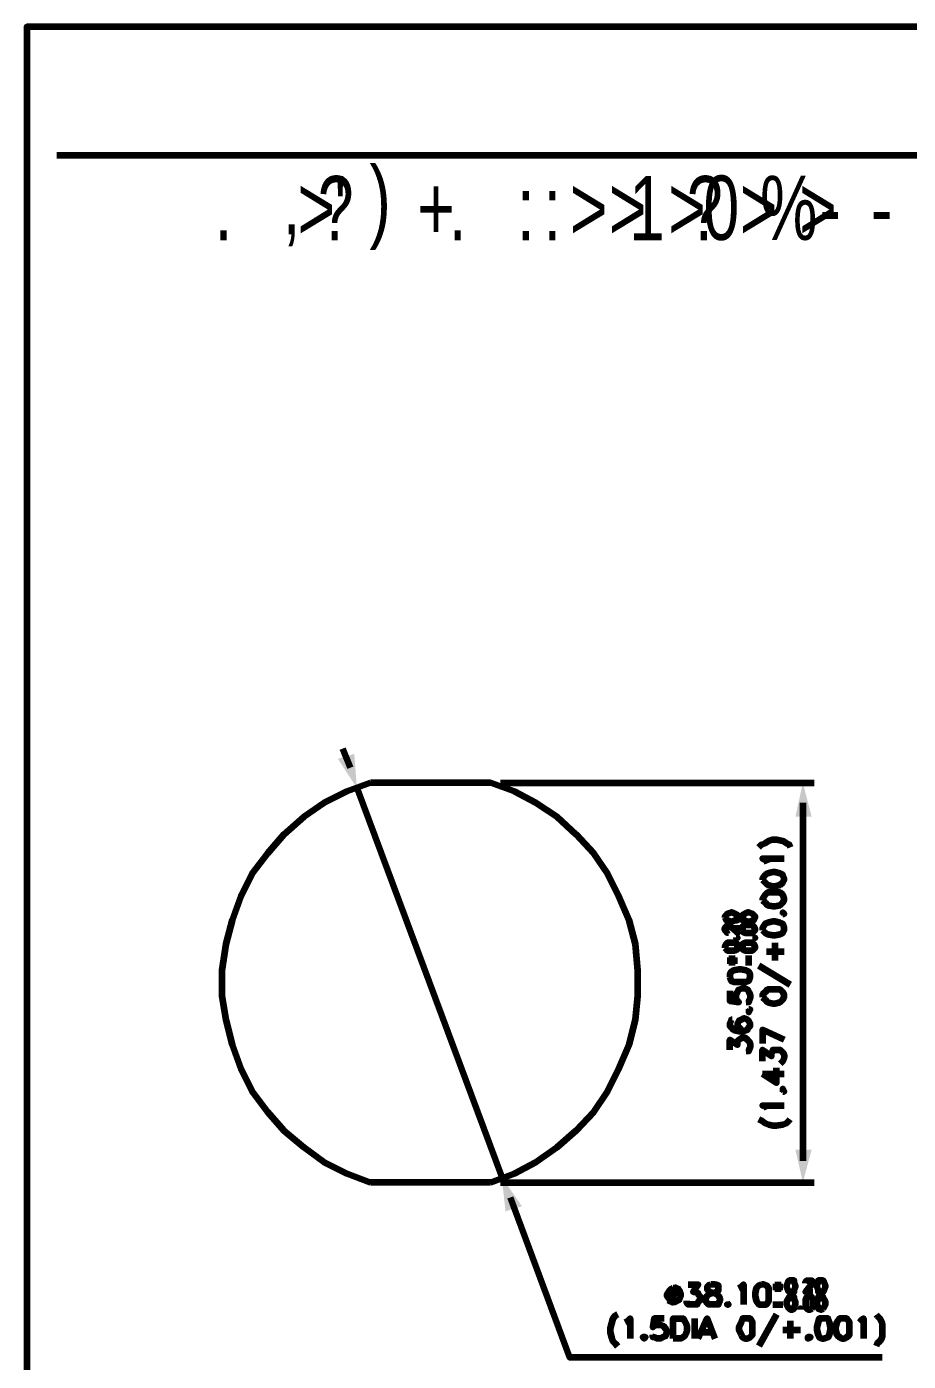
# Model space of a CAD drawing. Header units: inches. Extents: x 19 to 378, y -1 to 556.
# Drawn here: x 19 to 96.7, y 94.6 to 212.2 of the extents above; entities that cross this region are included whole.
import ezdxf

# ---------------------------------------------------------------- set-up
doc = ezdxf.new("R2010")
doc.units = ezdxf.units.IN
for name, color, linetype, lineweight in [('H', 7, 'CONTINUOUS', 100), ('P', 250, 'CONTINUOUS', 100), ('Text', 250, 'CONTINUOUS', 100)]:
    doc.layers.add(name, color=color, linetype=linetype, lineweight=lineweight)
doc.styles.get("Standard").update_dxf_attribs({"font": 'txt', "width": 0.75})

msp = doc.modelspace()

# ---------------------------------------------------------------- hatches: boundary and pattern name
at = {"layer": 'H', "linetype": 'CONTINUOUS'}
for points in [[(47.89, 148.11), (46.44, 147.67), (48.11, 145.11)], [(86.78, 142.56), (88.22, 142.56), (87.44, 145.56)], [(88.22, 113.22), (86.78, 113.22), (87.44, 110.33)], [(61.22, 107.78), (62.67, 108.22), (60.89, 110.78)]]:
    msp.add_hatch(color=0, dxfattribs=at).paths.add_polyline_path(points)

# ---------------------------------------------------------------- linework, layer by layer
at = {"layer": 'P', "color": 0, "linetype": 'CONTINUOUS'}
for points in [[(19, 30.89), (377.89, 30.89), (377.89, 212.22), (19, 212.22), (19, 30.89)], [(21.67, 200.89), (375.11, 200.89)], [(47.56, 146.89), (46.89, 148.56)], [(49.33, 145.56), (47.22, 144.78), (45.22, 143.78), (43.44, 142.56), (41.67, 141), (40.22, 139.33), (38.89, 137.56), (37.89, 135.56), (37.11, 133.44), (36.56, 131.33), (36.22, 129), (36.22, 126.78), (36.56, 124.67), (37.11, 122.44), (37.89, 120.33), (38.89, 118.33), (40.22, 116.56), (41.67, 114.89), (43.44, 113.44), (45.22, 112.11), (47.22, 111.11), (49.33, 110.33)], [(48.11, 145.11), (60.89, 110.78)], [(59.89, 110.33), (62, 111.11), (63.89, 112.11), (65.78, 113.44), (67.44, 114.89), (69, 116.56), (70.22, 118.33), (71.22, 120.33), (72.11, 122.44), (72.67, 124.67), (72.89, 126.78), (72.89, 129), (72.67, 131.33), (72.11, 133.44), (71.22, 135.56), (70.22, 137.56), (69, 139.33), (67.44, 141), (65.78, 142.56), (63.89, 143.78), (62, 144.78), (59.89, 145.56), (49.33, 145.56)], [(60.78, 145.56), (88.44, 145.56)], [(87.44, 143.78), (87.44, 112.22)], [(83.56, 139.89), (83.78, 140.11), (84.11, 140.22), (84.44, 140.44), (84.78, 140.56), (85.11, 140.56), (85.67, 140.44), (86, 140.22), (86.22, 140.11), (86.33, 139.89)], [(84.33, 138.44), (84.22, 138.67), (83.89, 138.89), (85.78, 138.89)], [(83.89, 137), (84.11, 136.78), (84.33, 136.56), (84.78, 136.44), (85, 136.44), (85.44, 136.56), (85.67, 136.78), (85.78, 137), (85.78, 137.11), (85.67, 137.44), (85.44, 137.56), (85, 137.67), (84.78, 137.67), (84.33, 137.56), (84.11, 137.44), (83.89, 137.11), (83.89, 137)], [(83.89, 135.22), (84.11, 135), (84.33, 134.78), (84.78, 134.67), (85, 134.67), (85.44, 134.78), (85.67, 135), (85.78, 135.22), (85.78, 135.33), (85.67, 135.67), (85.44, 135.89), (85, 135.89), (84.78, 135.89), (84.33, 135.89), (84.11, 135.67), (83.89, 135.33), (83.89, 135.22)], [(80.56, 133.67), (80.67, 133.44), (80.78, 133.44), (81.11, 133.33), (81.22, 133.33), (81.44, 133.44), (81.67, 133.44), (81.67, 133.89), (81.44, 134), (81.22, 134.11), (81.11, 134.11), (80.78, 134), (80.67, 133.89), (80.56, 133.78), (80.56, 133.67)], [(80.89, 132.33), (80.78, 132.33), (80.78, 132.33), (80.67, 132.44), (80.56, 132.56), (80.56, 132.78), (80.67, 132.89), (80.78, 132.89), (80.78, 133), (80.89, 133), (81, 132.89), (81.22, 132.78), (81.67, 132.33), (81.67, 133)], [(82.11, 133.67), (82.11, 133.44), (82.33, 133.44), (82.56, 133.33), (82.67, 133.33), (83, 133.44), (83.11, 133.44), (83.22, 133.67), (83.22, 133.78), (83.11, 133.89), (83, 134), (82.67, 134.11), (82.56, 134.11), (82.33, 134), (82.11, 133.89), (82.11, 133.67)], [(82.11, 132.56), (82.11, 132.44), (82.33, 132.33), (83, 132.33), (83.11, 132.44), (83.22, 132.56), (83.22, 132.67), (83.11, 132.89), (83, 133), (82.33, 133), (82.11, 132.89), (82.11, 132.56)], [(83.89, 132.56), (84.11, 132.33), (84.33, 132.22), (84.78, 132.11), (85, 132.11), (85.44, 132.22), (85.67, 132.33), (85.78, 132.56), (85.78, 132.78), (85.67, 133.11), (85.44, 133.22), (85, 133.33), (84.78, 133.33), (84.33, 133.22), (84.11, 133.11), (83.89, 132.78), (83.89, 132.56)], [(85.67, 134), (85.67, 134), (85.78, 134), (85.67, 134.11), (85.67, 134)], [(81.56, 131.89), (81.67, 131.89), (81.67, 131.89), (81.56, 131.89), (81.56, 131.89)], [(83, 131.89), (83.22, 131.89), (83.11, 131.89), (83, 131.89)], [(80.56, 131), (80.67, 130.89), (80.78, 130.78), (81.44, 130.78), (81.67, 130.89), (81.67, 131.33), (81.44, 131.44), (80.78, 131.44), (80.67, 131.33), (80.56, 131.11), (80.56, 131)], [(82.11, 131), (82.11, 130.89), (82.33, 130.78), (83, 130.78), (83.11, 130.89), (83.22, 131), (83.22, 131.11), (83.11, 131.33), (83, 131.44), (82.33, 131.44), (82.11, 131.33), (82.11, 131)], [(84.22, 130.67), (85.78, 130.67)], [(85, 129.89), (85, 131.44)], [(80.78, 129.89), (81.67, 129.89)], [(81.22, 129.44), (81.22, 130.33)], [(82.67, 129.44), (82.67, 130.33)], [(83.56, 129.44), (86.33, 127.78)], [(81, 128.44), (81.11, 128.11), (81.33, 128), (81.78, 128), (82, 128), (82.44, 128), (82.67, 128.11), (82.78, 128.44), (82.78, 128.67), (82.67, 128.89), (82.44, 129), (82, 129.11), (81.78, 129.11), (81.33, 129), (81.11, 128.89), (81, 128.67), (81, 128.44)], [(81, 127.22), (81, 126.33), (81.78, 126.22), (81.67, 126.33), (81.56, 126.56), (81.56, 126.89), (81.67, 127.11), (81.78, 127.33), (82.11, 127.44), (82.33, 127.44), (82.56, 127.33), (82.67, 127.11), (82.78, 126.89), (82.78, 126.56), (82.67, 126.33), (82.67, 126.22), (82.44, 126.22)], [(83.89, 126.67), (84.11, 126.44), (84.33, 126.22), (84.78, 126.11), (85, 126.11), (85.44, 126.22), (85.67, 126.44), (85.78, 126.67), (85.78, 126.89), (85.67, 127.11), (85.44, 127.33), (85, 127.33), (84.78, 127.33), (84.33, 127.33), (84.11, 127.11), (83.89, 126.89), (83.89, 126.67)], [(81.22, 124.67), (81.11, 124.67), (81, 124.33), (81, 124.11), (81.11, 124), (81.33, 123.78), (81.78, 123.67), (82.22, 123.67), (82.56, 123.78), (82.67, 124), (82.78, 124.11), (82.78, 124.33), (82.67, 124.56), (82.56, 124.67), (82.33, 124.78), (82.22, 124.78), (82, 124.67), (81.78, 124.56), (81.67, 124.33), (81.67, 124.11), (81.78, 124), (82, 123.78), (82.22, 123.67)], [(82.67, 125.56), (82.67, 125.33), (82.78, 125.56), (82.67, 125.56), (82.67, 125.56)], [(85.78, 122.89), (83.89, 123.78), (83.89, 122.56)], [(81, 122), (81, 122.89), (81.67, 122.44), (81.67, 122.78), (81.78, 122.89), (81.78, 122.89), (82.11, 123.11), (82.33, 123.11), (82.56, 122.89), (82.67, 122.78), (82.78, 122.56), (82.78, 122.22), (82.67, 122), (82.67, 121.89), (82.44, 121.89)], [(83.89, 121), (83.89, 122), (84.67, 121.44), (84.67, 121.67), (84.78, 121.89), (84.78, 122), (85.11, 122), (85.33, 122), (85.44, 122), (85.67, 121.78), (85.78, 121.56), (85.78, 121.33), (85.67, 121), (85.67, 121), (85.44, 120.78)], [(83.89, 119.89), (85.11, 119.11), (85.11, 120.44)], [(83.89, 119.89), (85.78, 119.89)], [(85.67, 118.33), (85.67, 118.33), (85.78, 118.33), (85.67, 118.56), (85.67, 118.33)], [(84.33, 116.78), (84.22, 117), (83.89, 117.11), (85.78, 117.11)], [(83.56, 115.89), (83.78, 115.78), (84.11, 115.56), (84.44, 115.44), (84.78, 115.33), (85.11, 115.33), (85.67, 115.44), (86, 115.56), (86.22, 115.78), (86.33, 115.89)], [(59.89, 110.33), (49.33, 110.33)], [(60.78, 110.33), (88.44, 110.33)], [(94.44, 94.89), (66.89, 94.89), (61.67, 109)], [(76.44, 101.22), (75.67, 99.56)], [(77.33, 101.33), (78.22, 101.33), (77.78, 100.67), (78, 100.67), (78.22, 100.56), (78.22, 100.44), (78.44, 100.22), (78.44, 100), (78.22, 99.78), (78.11, 99.56), (77.89, 99.56), (77.56, 99.56), (77.33, 99.56), (77.22, 99.67), (77.22, 99.89)], [(79.33, 101.33), (79.11, 101.22), (79, 101.11), (79, 100.89), (79.11, 100.78), (79.22, 100.67), (79.67, 100.56), (79.89, 100.44), (80, 100.33), (80.11, 100.11), (80.11, 99.89), (80, 99.67), (80, 99.56), (79.67, 99.56), (79.33, 99.56), (79.11, 99.56), (79, 99.67), (78.89, 99.89), (78.89, 100.11), (79, 100.33), (79.11, 100.44), (79.44, 100.56), (79.78, 100.67), (80, 100.78), (80, 100.89), (80, 101.11), (80, 101.22), (79.67, 101.33), (79.33, 101.33), (79.33, 101.33)], [(81.78, 101), (82, 101.11), (82.22, 101.33), (82.22, 99.56)], [(83.78, 101.33), (83.56, 101.22), (83.33, 101), (83.22, 100.56), (83.22, 100.33), (83.33, 99.89), (83.56, 99.56), (83.78, 99.56), (84, 99.56), (84.22, 99.56), (84.44, 99.89), (84.44, 100.33), (84.44, 100.56), (84.44, 101), (84.22, 101.22), (84, 101.33), (83.78, 101.33)], [(85.22, 101.56), (85.22, 100.67)], [(86.33, 101.67), (86.22, 101.67), (86.11, 101.56), (86, 101.22), (86, 101.11), (86.11, 100.78), (86.22, 100.67), (86.33, 100.67), (86.56, 100.67), (86.67, 100.67), (86.67, 100.78), (86.78, 101.11), (86.78, 101.22), (86.67, 101.56), (86.67, 101.67), (86.56, 101.67), (86.33, 101.67)], [(87.67, 101.44), (87.67, 101.56), (87.78, 101.67), (87.78, 101.67), (87.89, 101.67), (88.11, 101.67), (88.22, 101.67), (88.22, 101.67), (88.33, 101.56), (88.33, 101.33), (88.22, 101.33), (88.11, 101.22), (87.67, 100.67), (88.33, 100.67)], [(89, 101.67), (88.78, 101.67), (88.78, 101.56), (88.67, 101.22), (88.67, 101.11), (88.78, 100.78), (88.78, 100.67), (89, 100.67), (89.11, 100.67), (89.22, 100.67), (89.33, 100.78), (89.44, 101.11), (89.44, 101.22), (89.33, 101.56), (89.22, 101.67), (89.11, 101.67), (89, 101.67), (89, 101.67)], [(76, 101), (75.78, 100.89), (75.67, 100.78), (75.44, 100.44), (75.44, 100.33), (75.67, 100), (75.78, 99.89), (76, 99.78), (76.22, 99.78), (76.33, 99.89), (76.56, 100), (76.67, 100.33), (76.67, 100.44), (76.56, 100.78), (76.33, 100.89), (76.22, 101), (76, 101)], [(84.78, 101.11), (85.67, 101.11)], [(86.33, 100.33), (86.22, 100.22), (86.11, 100), (86, 99.78), (86, 99.56), (86.11, 99.33), (86.22, 99.22), (86.33, 99.11), (86.56, 99.11), (86.67, 99.22), (86.67, 99.33), (86.78, 99.56), (86.78, 99.78), (86.67, 100), (86.67, 100.22), (86.56, 100.33), (86.33, 100.33)], [(87.22, 100.67), (87.22, 100.67), (87.22, 100.67), (87.22, 100.67), (87.22, 100.67)], [(87.89, 100.33), (87.78, 100.22), (87.67, 100), (87.67, 99.33), (87.78, 99.22), (87.89, 99.11), (88.11, 99.11), (88.22, 99.22), (88.33, 99.33), (88.33, 100), (88.22, 100.22), (88.11, 100.33), (87.89, 100.33)], [(89, 100.33), (88.78, 100.22), (88.78, 100), (88.67, 99.78), (88.67, 99.56), (88.78, 99.33), (88.78, 99.22), (89, 99.11), (89.11, 99.11), (89.22, 99.22), (89.33, 99.33), (89.44, 99.56), (89.44, 99.78), (89.33, 100), (89.22, 100.22), (89.11, 100.33), (89, 100.33), (89, 100.33)], [(80.78, 99.67), (80.78, 99.56), (80.78, 99.56), (80.89, 99.56), (80.78, 99.67)], [(84.78, 99.56), (85.67, 99.56)], [(87.22, 99.11), (87.22, 99.11), (87.22, 99.22), (87.22, 99.22), (87.22, 99.11)], [(71.11, 98.67), (70.89, 98.56), (70.67, 98.33), (70.56, 97.89), (70.44, 97.44), (70.44, 97.11), (70.56, 96.67), (70.67, 96.33), (70.89, 96.11), (71.11, 95.89)], [(71.78, 98), (72, 98.11), (72.22, 98.33), (72.22, 96.56)], [(75.22, 98.33), (74.33, 98.33), (74.22, 97.56), (74.33, 97.67), (74.56, 97.78), (74.89, 97.78), (75.11, 97.67), (75.33, 97.44), (75.44, 97.22), (75.44, 97.11), (75.33, 96.78), (75.11, 96.67), (74.89, 96.56), (74.56, 96.56), (74.33, 96.67), (74.22, 96.67), (74.22, 96.89)], [(76, 96.56), (76, 98.33), (76.67, 98.33), (76.89, 98.33), (77, 98.11), (77.11, 97.89), (77.22, 97.67), (77.22, 97.22), (77.11, 97), (77, 96.78), (76.89, 96.67), (76.67, 96.56), (76, 96.56)], [(77.89, 98.33), (77.89, 96.56)], [(78.22, 96.56), (79, 98.33), (79.67, 96.56)], [(82.33, 98.33), (82.11, 98.33), (82, 98), (81.78, 97.56), (81.78, 97.33), (82, 96.89), (82.11, 96.67), (82.33, 96.56), (82.56, 96.56), (82.78, 96.67), (83, 96.89), (83, 97.33), (83, 97.56), (83, 98), (82.78, 98.33), (82.56, 98.33), (82.33, 98.33)], [(85.11, 98.67), (83.56, 95.89)], [(86.33, 98.11), (86.33, 96.56)], [(89.11, 98.33), (88.89, 98.33), (88.78, 98), (88.67, 97.56), (88.67, 97.33), (88.78, 96.89), (88.89, 96.67), (89.11, 96.56), (89.33, 96.56), (89.67, 96.67), (89.78, 96.89), (89.89, 97.33), (89.89, 97.56), (89.78, 98), (89.67, 98.33), (89.33, 98.33), (89.11, 98.33)], [(90.89, 98.33), (90.67, 98.33), (90.44, 98), (90.33, 97.56), (90.33, 97.33), (90.44, 96.89), (90.67, 96.67), (90.89, 96.56), (91.11, 96.56), (91.33, 96.67), (91.56, 96.89), (91.56, 97.33), (91.56, 97.56), (91.56, 98), (91.33, 98.33), (91.11, 98.33), (90.89, 98.33)], [(92.44, 98), (92.56, 98.11), (92.78, 98.33), (92.78, 96.56)], [(93.89, 98.67), (94, 98.56), (94.22, 98.33), (94.44, 97.89), (94.44, 97.44), (94.44, 97.11), (94.44, 96.67), (94.22, 96.33), (94, 96.11), (93.89, 95.89)], [(73.44, 96.67), (73.33, 96.67), (73.44, 96.56), (73.56, 96.67), (73.44, 96.67)], [(78.56, 97.11), (79.44, 97.11)], [(85.67, 97.33), (87.22, 97.33)], [(87.89, 96.67), (87.89, 96.67), (87.89, 96.56), (88.11, 96.67), (87.89, 96.67)]]:
    msp.add_lwpolyline(points, dxfattribs=at)

# ---------------------------------------------------------------- texts
at = {"layer": 'Text', "color": 0, "linetype": 'CONTINUOUS', "char_height": 5.6667, "width": 6, "attachment_point": 4}
for s, insert in [('{\\fFutura|b0|i0|c1|p15;)}', (49.22, 196.22)), ('{\\fFutura|b0|i0|c1|p15;?}', (44.67, 196.22)), ("{\\fFutura|b0|i0|c1|p15;'}", (46.11, 196.22)), ('{\\fFutura|b0|i0|c1|p15;1}', (72.11, 196.22)), ('{\\fFutura|b0|i0|c1|p15;?}', (77.22, 196.22)), ('{\\fFutura|b0|i0|c1|p15;0}', (78.67, 196.22)), ('{\\fFutura|b0|i0|c1|p15;%}', (83.67, 196.22)), ('{\\fFutura|b0|i0|c1|p15;>}', (42.89, 196.22)), ('{\\fFutura|b0|i0|c1|p15;+}', (53.44, 196.22)), ('{\\fFutura|b0|i0|c1|p15;:}', (62.22, 196.22)), ('{\\fFutura|b0|i0|c1|p15;:}', (64.56, 196.22)), ('{\\fFutura|b0|i0|c1|p15;>}', (66.89, 196.22)), ('{\\fFutura|b0|i0|c1|p15;>}', (70.33, 196.22)), ('{\\fFutura|b0|i0|c1|p15;>}', (75.56, 196.22)), ('{\\fFutura|b0|i0|c1|p15;>}', (81.89, 196.22)), ('{\\fFutura|b0|i0|c1|p15;>}', (87.11, 196.22)), ('{\\fFutura|b0|i0|c1|p15;}', (29.22, 196.22)), ('{\\fFutura|b0|i0|c1|p15;}', (32.22, 196.22)), ('{\\fFutura|b0|i0|c1|p15; }', (38.67, 196.22)), ('{\\fFutura|b0|i0|c1|p15;}', (50.78, 196.22)), ('{\\fFutura|b0|i0|c1|p15; }', (59.33, 196.22)), ('{\\fFutura|b0|i0|c1|p15;}', (68.56, 196.22)), ('{\\fFutura|b0|i0|c1|p15;-}', (88.89, 196.22)), ('{\\fFutura|b0|i0|c1|p15;-}', (93.44, 196.22)), ('{\\fFutura|b0|i0|c1|p15;.}', (35.56, 196.22)), ('{\\fFutura|b0|i0|c1|p15;,}', (41.56, 196.22)), ('{\\fFutura|b0|i0|c1|p15;.}', (56.22, 196.22))]:
    msp.add_mtext(s, dxfattribs=dict(at, insert=insert))

doc.saveas('drawing.dxf')
